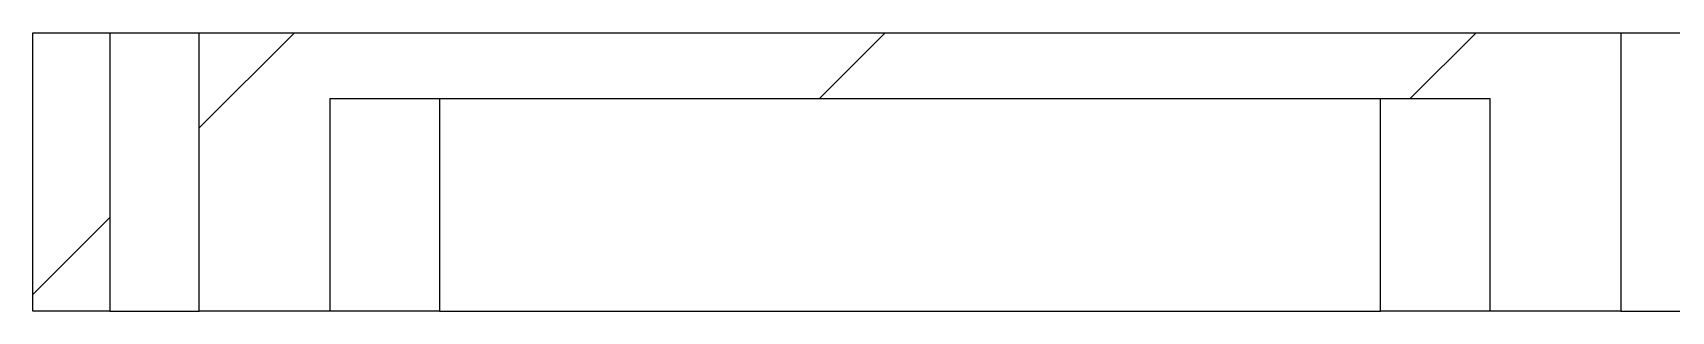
# Model space of a CAD drawing. Header units: millimetres. Extents: x 0 to 279, y 0 to 216.
# Drawn here: x 211.17 to 223.62, y 94.3 to 96.42 of the extents above; entities that cross this region are included whole.
import ezdxf

# ---------------------------------------------------------------- set-up
doc = ezdxf.new("R2010")
doc.units = ezdxf.units.MM
doc.layers.add('TITLE_BLOCK_TEXT', color=8, linetype='Continuous')

msp = doc.modelspace()

# ---------------------------------------------------------------- hatches: boundary and pattern name
at = {"layer": 'TITLE_BLOCK_TEXT', "linetype": 'Continuous', "lineweight": 18}
h = msp.add_hatch(dxfattribs=at)
h.set_pattern_fill('ANSI31', color=256, style=0)
h.paths.add_polyline_path([(211.171, 96.416), (211.171, 94.3), (211.756, 94.3), (211.756, 96.416)], flags=0)
h = msp.add_hatch(dxfattribs=at)
h.set_pattern_fill('ANSI31', color=256, style=0)
h.paths.add_polyline_path([(223.239, 96.416), (212.436, 96.416), (212.436, 94.3), (213.429, 94.3), (213.429, 95.916), (222.246, 95.916), (222.246, 94.3), (223.239, 94.3)], flags=0)

# ---------------------------------------------------------------- linework, layer by layer
at = {"color": 7, "linetype": 'Continuous', "lineweight": 25}
for p, q in [((211.171, 94.3), (211.171, 96.416)), ((211.171, 96.416), (211.756, 96.416)), ((211.756, 96.416), (211.756, 94.3)), ((211.756, 96.416), (212.436, 96.416)), ((212.436, 94.3), (212.436, 96.416)), ((212.436, 96.416), (223.239, 96.416)), ((223.239, 96.416), (223.239, 94.3)), ((223.239, 96.416), (223.919, 96.416)), ((213.429, 95.916), (222.246, 95.916)), ((213.429, 95.916), (213.429, 94.3)), ((214.263, 95.916), (214.263, 94.3)), ((221.413, 94.3), (221.413, 95.916)), ((222.246, 94.3), (222.246, 95.916)), ((211.756, 94.3), (211.171, 94.3)), ((211.756, 94.3), (212.436, 94.3)), ((213.429, 94.3), (212.436, 94.3)), ((214.263, 94.3), (213.429, 94.3)), ((214.263, 94.3), (221.413, 94.3)), ((222.246, 94.3), (221.413, 94.3)), ((223.239, 94.3), (222.246, 94.3)), ((223.239, 94.3), (223.919, 94.3))]:
    msp.add_line(p, q, dxfattribs=at)

doc.saveas('drawing.dxf')
